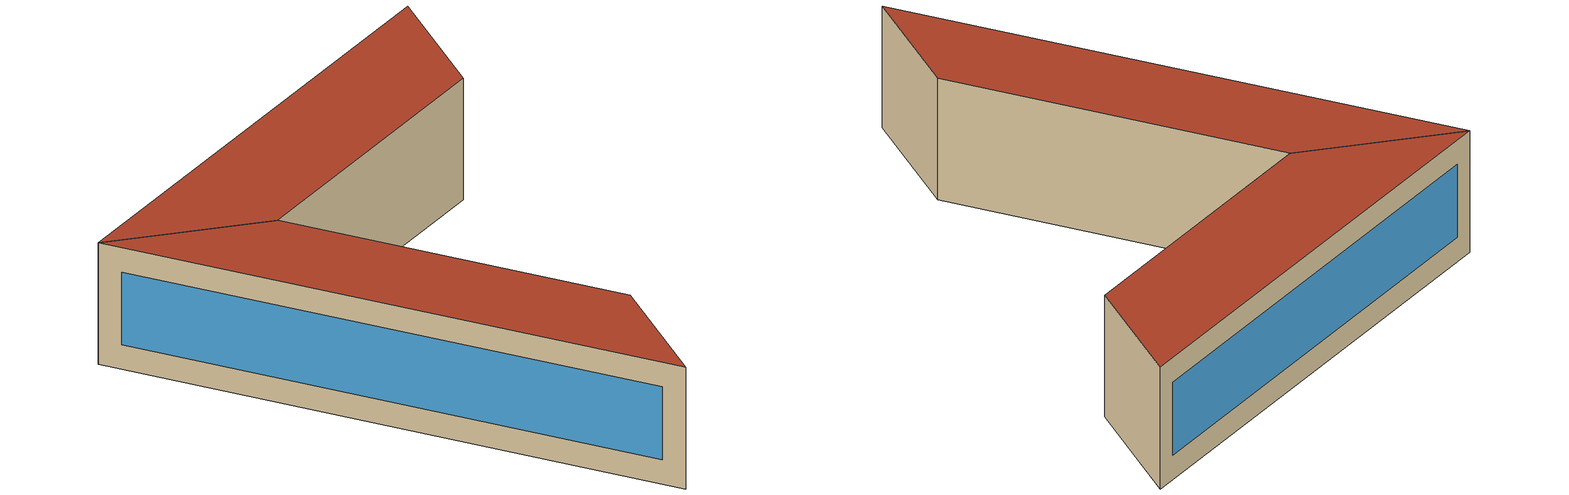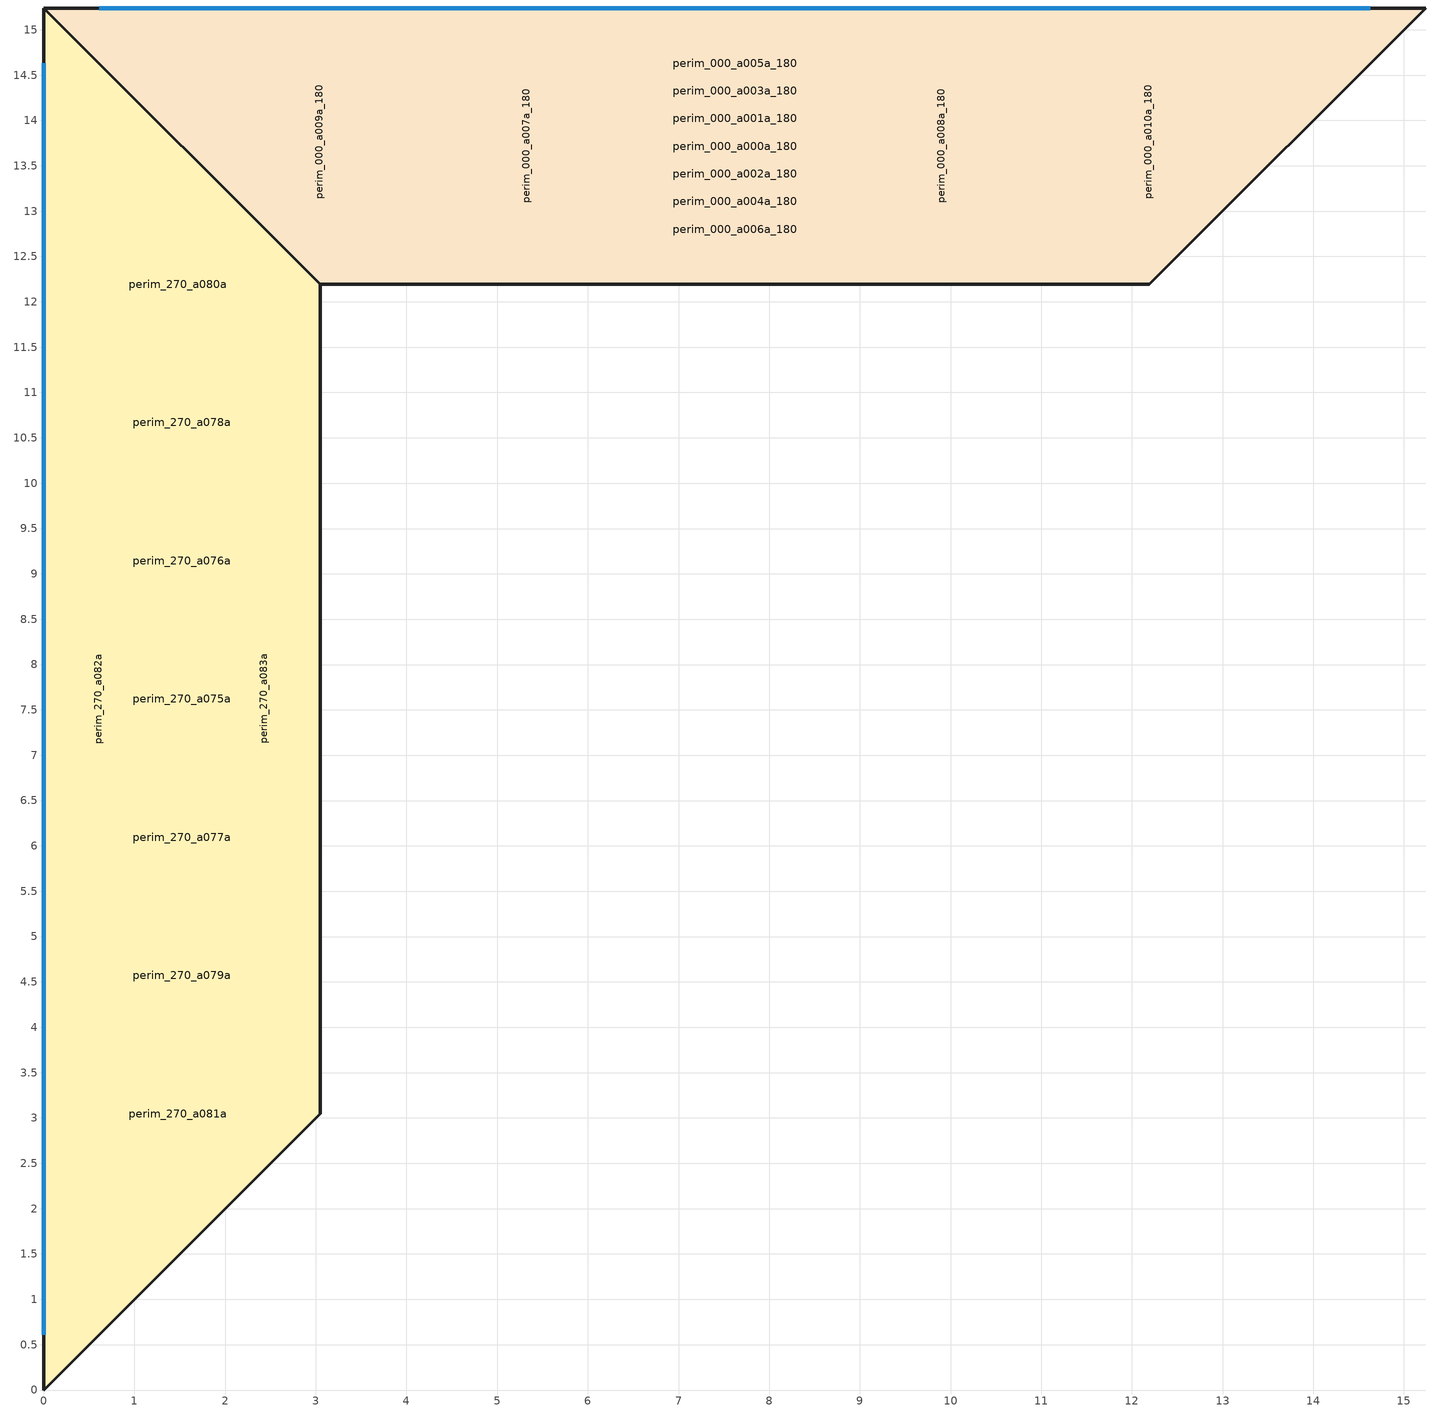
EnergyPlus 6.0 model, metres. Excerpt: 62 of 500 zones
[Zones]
perim_000_a000a_180
 floor ground (Exterior Floor): 15.24,15.24 12.19,12.19 3.05,12.19 0,15.24 z0
 wall outside (Exterior Wall): 3.05,12.19 12.19,12.19 15.24,15.24 0,15.24 3.05,12.19 z0:3.05
 window (Exterior Window): 14.63,15.24 0.61,15.24 z0.61:2.44
 roof outside (Exterior Roof): 12.19,12.19 15.24,15.24 0,15.24 3.05,12.19 z3.05
perim_000_a001a_180
 floor ground (Exterior Floor): 15.24,15.24 12.19,12.19 3.05,12.19 0,15.24 z0
 wall outside (Exterior Wall): 3.05,12.19 12.19,12.19 15.24,15.24 0,15.24 3.05,12.19 z0:3.05
 window (Exterior Window): 14.63,15.24 0.61,15.24 z0.61:2.44
 roof outside (Exterior Roof): 12.19,12.19 15.24,15.24 0,15.24 3.05,12.19 z3.05
perim_000_a002a_180
 floor ground (Exterior Floor): 15.24,15.24 12.19,12.19 3.05,12.19 0,15.24 z0
 wall outside (Exterior Wall): 3.05,12.19 12.19,12.19 15.24,15.24 0,15.24 3.05,12.19 z0:3.05
 window (Exterior Window): 14.63,15.24 0.61,15.24 z0.61:2.44
 roof outside (Exterior Roof): 12.19,12.19 15.24,15.24 0,15.24 3.05,12.19 z3.05
perim_000_a003a_180
 floor ground (Exterior Floor): 15.24,15.24 12.19,12.19 3.05,12.19 0,15.24 z0
 wall outside (Exterior Wall): 3.05,12.19 12.19,12.19 15.24,15.24 0,15.24 3.05,12.19 z0:3.05
 window (Exterior Window): 14.63,15.24 0.61,15.24 z0.61:2.44
 roof outside (Exterior Roof): 12.19,12.19 15.24,15.24 0,15.24 3.05,12.19 z3.05
perim_000_a004a_180
 floor ground (Exterior Floor): 15.24,15.24 12.19,12.19 3.05,12.19 0,15.24 z0
 wall outside (Exterior Wall): 3.05,12.19 12.19,12.19 15.24,15.24 0,15.24 3.05,12.19 z0:3.05
 window (Exterior Window): 14.63,15.24 0.61,15.24 z0.61:2.44
 roof outside (Exterior Roof): 12.19,12.19 15.24,15.24 0,15.24 3.05,12.19 z3.05
perim_000_a005a_180
 floor ground (Exterior Floor): 15.24,15.24 12.19,12.19 3.05,12.19 0,15.24 z0
 wall outside (Exterior Wall): 3.05,12.19 12.19,12.19 15.24,15.24 0,15.24 3.05,12.19 z0:3.05
 window (Exterior Window): 14.63,15.24 0.61,15.24 z0.61:2.44
 roof outside (Exterior Roof): 12.19,12.19 15.24,15.24 0,15.24 3.05,12.19 z3.05
perim_000_a006a_180
 floor ground (Exterior Floor): 15.24,15.24 12.19,12.19 3.05,12.19 0,15.24 z0
 wall outside (Exterior Wall): 3.05,12.19 12.19,12.19 15.24,15.24 0,15.24 3.05,12.19 z0:3.05
 window (Exterior Window): 14.63,15.24 0.61,15.24 z0.61:2.44
 roof outside (Exterior Roof): 12.19,12.19 15.24,15.24 0,15.24 3.05,12.19 z3.05
perim_000_a007a_180
 floor ground (Exterior Floor): 15.24,15.24 12.19,12.19 3.05,12.19 0,15.24 z0
 wall outside (Exterior Wall): 3.05,12.19 12.19,12.19 15.24,15.24 0,15.24 3.05,12.19 z0:3.05
 window (Exterior Window): 14.63,15.24 0.61,15.24 z0.61:2.44
 roof outside (Exterior Roof): 12.19,12.19 15.24,15.24 0,15.24 3.05,12.19 z3.05
perim_000_a008a_180
 floor ground (Exterior Floor): 15.24,15.24 12.19,12.19 3.05,12.19 0,15.24 z0
 wall outside (Exterior Wall): 3.05,12.19 12.19,12.19 15.24,15.24 0,15.24 3.05,12.19 z0:3.05
 window (Exterior Window): 14.63,15.24 0.61,15.24 z0.61:2.44
 roof outside (Exterior Roof): 12.19,12.19 15.24,15.24 0,15.24 3.05,12.19 z3.05
perim_000_a009a_180
 floor ground (Exterior Floor): 15.24,15.24 12.19,12.19 3.05,12.19 0,15.24 z0
 wall outside (Exterior Wall): 3.05,12.19 12.19,12.19 15.24,15.24 0,15.24 3.05,12.19 z0:3.05
 window (Exterior Window): 14.63,15.24 0.61,15.24 z0.61:2.44
 roof outside (Exterior Roof): 12.19,12.19 15.24,15.24 0,15.24 3.05,12.19 z3.05
perim_000_a010a_180
 floor ground (Exterior Floor): 15.24,15.24 12.19,12.19 3.05,12.19 0,15.24 z0
 wall outside (Exterior Wall): 3.05,12.19 12.19,12.19 15.24,15.24 0,15.24 3.05,12.19 z0:3.05
 window (Exterior Window): 14.63,15.24 0.61,15.24 z0.61:2.44
 roof outside (Exterior Roof): 12.19,12.19 15.24,15.24 0,15.24 3.05,12.19 z3.05
perim_000_a011a_180
 floor ground (Exterior Floor): 15.24,15.24 12.19,12.19 3.05,12.19 0,15.24 z0
 wall outside (Exterior Wall): 3.05,12.19 12.19,12.19 15.24,15.24 0,15.24 3.05,12.19 z0:3.05
 window (Exterior Window): 14.63,15.24 0.61,15.24 z0.61:2.44
 roof outside (Exterior Roof): 12.19,12.19 15.24,15.24 0,15.24 3.05,12.19 z3.05
perim_000_a012a_180
 floor ground (Exterior Floor): 15.24,15.24 12.19,12.19 3.05,12.19 0,15.24 z0
 wall outside (Exterior Wall): 3.05,12.19 12.19,12.19 15.24,15.24 0,15.24 3.05,12.19 z0:3.05
 window (Exterior Window): 14.63,15.24 0.61,15.24 z0.61:2.44
 roof outside (Exterior Roof): 12.19,12.19 15.24,15.24 0,15.24 3.05,12.19 z3.05
perim_000_a013a_180
 floor ground (Exterior Floor): 15.24,15.24 12.19,12.19 3.05,12.19 0,15.24 z0
 wall outside (Exterior Wall): 3.05,12.19 12.19,12.19 15.24,15.24 0,15.24 3.05,12.19 z0:3.05
 window (Exterior Window): 14.63,15.24 0.61,15.24 z0.61:2.44
 roof outside (Exterior Roof): 12.19,12.19 15.24,15.24 0,15.24 3.05,12.19 z3.05
perim_000_a014a_180
 floor ground (Exterior Floor): 15.24,15.24 12.19,12.19 3.05,12.19 0,15.24 z0
 wall outside (Exterior Wall): 3.05,12.19 12.19,12.19 15.24,15.24 0,15.24 3.05,12.19 z0:3.05
 window (Exterior Window): 14.63,15.24 0.61,15.24 z0.61:2.44
 roof outside (Exterior Roof): 12.19,12.19 15.24,15.24 0,15.24 3.05,12.19 z3.05
perim_000_a015a_180
 floor ground (Exterior Floor): 15.24,15.24 12.19,12.19 3.05,12.19 0,15.24 z0
 wall outside (Exterior Wall): 3.05,12.19 12.19,12.19 15.24,15.24 0,15.24 3.05,12.19 z0:3.05
 window (Exterior Window): 14.63,15.24 0.61,15.24 z0.61:2.44
 roof outside (Exterior Roof): 12.19,12.19 15.24,15.24 0,15.24 3.05,12.19 z3.05
perim_000_a016a_180
 floor ground (Exterior Floor): 15.24,15.24 12.19,12.19 3.05,12.19 0,15.24 z0
 wall outside (Exterior Wall): 3.05,12.19 12.19,12.19 15.24,15.24 0,15.24 3.05,12.19 z0:3.05
 window (Exterior Window): 14.63,15.24 0.61,15.24 z0.61:2.44
 roof outside (Exterior Roof): 12.19,12.19 15.24,15.24 0,15.24 3.05,12.19 z3.05
perim_000_a017a_180
 floor ground (Exterior Floor): 15.24,15.24 12.19,12.19 3.05,12.19 0,15.24 z0
 wall outside (Exterior Wall): 3.05,12.19 12.19,12.19 15.24,15.24 0,15.24 3.05,12.19 z0:3.05
 window (Exterior Window): 14.63,15.24 0.61,15.24 z0.61:2.44
 roof outside (Exterior Roof): 12.19,12.19 15.24,15.24 0,15.24 3.05,12.19 z3.05
perim_000_a018a_180
 floor ground (Exterior Floor): 15.24,15.24 12.19,12.19 3.05,12.19 0,15.24 z0
 wall outside (Exterior Wall): 3.05,12.19 12.19,12.19 15.24,15.24 0,15.24 3.05,12.19 z0:3.05
 window (Exterior Window): 14.63,15.24 0.61,15.24 z0.61:2.44
 roof outside (Exterior Roof): 12.19,12.19 15.24,15.24 0,15.24 3.05,12.19 z3.05
perim_000_a019a_180
 floor ground (Exterior Floor): 15.24,15.24 12.19,12.19 3.05,12.19 0,15.24 z0
 wall outside (Exterior Wall): 3.05,12.19 12.19,12.19 15.24,15.24 0,15.24 3.05,12.19 z0:3.05
 window (Exterior Window): 14.63,15.24 0.61,15.24 z0.61:2.44
 roof outside (Exterior Roof): 12.19,12.19 15.24,15.24 0,15.24 3.05,12.19 z3.05
perim_000_a020a_180
 floor ground (Exterior Floor): 15.24,15.24 12.19,12.19 3.05,12.19 0,15.24 z0
 wall outside (Exterior Wall): 3.05,12.19 12.19,12.19 15.24,15.24 0,15.24 3.05,12.19 z0:3.05
 window (Exterior Window): 14.63,15.24 0.61,15.24 z0.61:2.44
 roof outside (Exterior Roof): 12.19,12.19 15.24,15.24 0,15.24 3.05,12.19 z3.05
perim_000_a021a_180
 floor ground (Exterior Floor): 15.24,15.24 12.19,12.19 3.05,12.19 0,15.24 z0
 wall outside (Exterior Wall): 3.05,12.19 12.19,12.19 15.24,15.24 0,15.24 3.05,12.19 z0:3.05
 window (Exterior Window): 14.63,15.24 0.61,15.24 z0.61:2.44
 roof outside (Exterior Roof): 12.19,12.19 15.24,15.24 0,15.24 3.05,12.19 z3.05
perim_000_a022a_180
 floor ground (Exterior Floor): 15.24,15.24 12.19,12.19 3.05,12.19 0,15.24 z0
 wall outside (Exterior Wall): 3.05,12.19 12.19,12.19 15.24,15.24 0,15.24 3.05,12.19 z0:3.05
 window (Exterior Window): 14.63,15.24 0.61,15.24 z0.61:2.44
 roof outside (Exterior Roof): 12.19,12.19 15.24,15.24 0,15.24 3.05,12.19 z3.05
perim_000_a023a_180
 floor ground (Exterior Floor): 15.24,15.24 12.19,12.19 3.05,12.19 0,15.24 z0
 wall outside (Exterior Wall): 3.05,12.19 12.19,12.19 15.24,15.24 0,15.24 3.05,12.19 z0:3.05
 window (Exterior Window): 14.63,15.24 0.61,15.24 z0.61:2.44
 roof outside (Exterior Roof): 12.19,12.19 15.24,15.24 0,15.24 3.05,12.19 z3.05
perim_000_a024a_180
 floor ground (Exterior Floor): 15.24,15.24 12.19,12.19 3.05,12.19 0,15.24 z0
 wall outside (Exterior Wall): 3.05,12.19 12.19,12.19 15.24,15.24 0,15.24 3.05,12.19 z0:3.05
 window (Exterior Window): 14.63,15.24 0.61,15.24 z0.61:2.44
 roof outside (Exterior Roof): 12.19,12.19 15.24,15.24 0,15.24 3.05,12.19 z3.05
perim_000_a025a_180
 floor ground (Exterior Floor): 15.24,15.24 12.19,12.19 3.05,12.19 0,15.24 z0
 wall outside (Exterior Wall): 3.05,12.19 12.19,12.19 15.24,15.24 0,15.24 3.05,12.19 z0:3.05
 window (Exterior Window): 14.63,15.24 0.61,15.24 z0.61:2.44
 roof outside (Exterior Roof): 12.19,12.19 15.24,15.24 0,15.24 3.05,12.19 z3.05
perim_000_a026a_180
 floor ground (Exterior Floor): 15.24,15.24 12.19,12.19 3.05,12.19 0,15.24 z0
 wall outside (Exterior Wall): 3.05,12.19 12.19,12.19 15.24,15.24 0,15.24 3.05,12.19 z0:3.05
 window (Exterior Window): 14.63,15.24 0.61,15.24 z0.61:2.44
 roof outside (Exterior Roof): 12.19,12.19 15.24,15.24 0,15.24 3.05,12.19 z3.05
perim_000_a027a_180
 floor ground (Exterior Floor): 15.24,15.24 12.19,12.19 3.05,12.19 0,15.24 z0
 wall outside (Exterior Wall): 3.05,12.19 12.19,12.19 15.24,15.24 0,15.24 3.05,12.19 z0:3.05
 window (Exterior Window): 14.63,15.24 0.61,15.24 z0.61:2.44
 roof outside (Exterior Roof): 12.19,12.19 15.24,15.24 0,15.24 3.05,12.19 z3.05
perim_000_a028a_180
 floor ground (Exterior Floor): 15.24,15.24 12.19,12.19 3.05,12.19 0,15.24 z0
 wall outside (Exterior Wall): 3.05,12.19 12.19,12.19 15.24,15.24 0,15.24 3.05,12.19 z0:3.05
 window (Exterior Window): 14.63,15.24 0.61,15.24 z0.61:2.44
 roof outside (Exterior Roof): 12.19,12.19 15.24,15.24 0,15.24 3.05,12.19 z3.05
perim_000_a029a_180
 floor ground (Exterior Floor): 15.24,15.24 12.19,12.19 3.05,12.19 0,15.24 z0
 wall outside (Exterior Wall): 3.05,12.19 12.19,12.19 15.24,15.24 0,15.24 3.05,12.19 z0:3.05
 window (Exterior Window): 14.63,15.24 0.61,15.24 z0.61:2.44
 roof outside (Exterior Roof): 12.19,12.19 15.24,15.24 0,15.24 3.05,12.19 z3.05
perim_000_a030a_180
 floor ground (Exterior Floor): 15.24,15.24 12.19,12.19 3.05,12.19 0,15.24 z0
 wall outside (Exterior Wall): 3.05,12.19 12.19,12.19 15.24,15.24 0,15.24 3.05,12.19 z0:3.05
 window (Exterior Window): 14.63,15.24 0.61,15.24 z0.61:2.44
 roof outside (Exterior Roof): 12.19,12.19 15.24,15.24 0,15.24 3.05,12.19 z3.05
perim_000_a031a_180
 floor ground (Exterior Floor): 15.24,15.24 12.19,12.19 3.05,12.19 0,15.24 z0
 wall outside (Exterior Wall): 3.05,12.19 12.19,12.19 15.24,15.24 0,15.24 3.05,12.19 z0:3.05
 window (Exterior Window): 14.63,15.24 0.61,15.24 z0.61:2.44
 roof outside (Exterior Roof): 12.19,12.19 15.24,15.24 0,15.24 3.05,12.19 z3.05
perim_000_a032a_180
 floor ground (Exterior Floor): 15.24,15.24 12.19,12.19 3.05,12.19 0,15.24 z0
 wall outside (Exterior Wall): 3.05,12.19 12.19,12.19 15.24,15.24 0,15.24 3.05,12.19 z0:3.05
 window (Exterior Window): 14.63,15.24 0.61,15.24 z0.61:2.44
 roof outside (Exterior Roof): 12.19,12.19 15.24,15.24 0,15.24 3.05,12.19 z3.05
perim_000_a033a_180
 floor ground (Exterior Floor): 15.24,15.24 12.19,12.19 3.05,12.19 0,15.24 z0
 wall outside (Exterior Wall): 3.05,12.19 12.19,12.19 15.24,15.24 0,15.24 3.05,12.19 z0:3.05
 window (Exterior Window): 14.63,15.24 0.61,15.24 z0.61:2.44
 roof outside (Exterior Roof): 12.19,12.19 15.24,15.24 0,15.24 3.05,12.19 z3.05
perim_000_a034a_180
 floor ground (Exterior Floor): 15.24,15.24 12.19,12.19 3.05,12.19 0,15.24 z0
 wall outside (Exterior Wall): 3.05,12.19 12.19,12.19 15.24,15.24 0,15.24 3.05,12.19 z0:3.05
 window (Exterior Window): 14.63,15.24 0.61,15.24 z0.61:2.44
 roof outside (Exterior Roof): 12.19,12.19 15.24,15.24 0,15.24 3.05,12.19 z3.05
perim_000_a035a_180
 floor ground (Exterior Floor): 15.24,15.24 12.19,12.19 3.05,12.19 0,15.24 z0
 wall outside (Exterior Wall): 3.05,12.19 12.19,12.19 15.24,15.24 0,15.24 3.05,12.19 z0:3.05
 window (Exterior Window): 14.63,15.24 0.61,15.24 z0.61:2.44
 roof outside (Exterior Roof): 12.19,12.19 15.24,15.24 0,15.24 3.05,12.19 z3.05
perim_000_a036a_180
 floor ground (Exterior Floor): 15.24,15.24 12.19,12.19 3.05,12.19 0,15.24 z0
 wall outside (Exterior Wall): 3.05,12.19 12.19,12.19 15.24,15.24 0,15.24 3.05,12.19 z0:3.05
 window (Exterior Window): 14.63,15.24 0.61,15.24 z0.61:2.44
 roof outside (Exterior Roof): 12.19,12.19 15.24,15.24 0,15.24 3.05,12.19 z3.05
perim_270_a075a
 floor ground (Exterior Floor): 0,15.24 3.05,12.19 3.05,3.05 0,0 z0
 wall outside (Exterior Wall): 0,0 3.05,3.05 3.05,12.19 0,15.24 0,0 z0:3.05
 window (Exterior Window): 0,14.63 0,0.61 z0.61:2.44
 roof outside (Exterior Roof): 0,0 3.05,3.05 3.05,12.19 0,15.24 z3.05
perim_270_a076a
 floor ground (Exterior Floor): 0,15.24 3.05,12.19 3.05,3.05 0,0 z0
 wall outside (Exterior Wall): 0,0 3.05,3.05 3.05,12.19 0,15.24 0,0 z0:3.05
 window (Exterior Window): 0,14.63 0,0.61 z0.61:2.44
 roof outside (Exterior Roof): 0,0 3.05,3.05 3.05,12.19 0,15.24 z3.05
perim_270_a077a
 floor ground (Exterior Floor): 0,15.24 3.05,12.19 3.05,3.05 0,0 z0
 wall outside (Exterior Wall): 0,0 3.05,3.05 3.05,12.19 0,15.24 0,0 z0:3.05
 window (Exterior Window): 0,14.63 0,0.61 z0.61:2.44
 roof outside (Exterior Roof): 0,0 3.05,3.05 3.05,12.19 0,15.24 z3.05
perim_270_a078a
 floor ground (Exterior Floor): 0,15.24 3.05,12.19 3.05,3.05 0,0 z0
 wall outside (Exterior Wall): 0,0 3.05,3.05 3.05,12.19 0,15.24 0,0 z0:3.05
 window (Exterior Window): 0,14.63 0,0.61 z0.61:2.44
 roof outside (Exterior Roof): 0,0 3.05,3.05 3.05,12.19 0,15.24 z3.05
perim_270_a079a
 floor ground (Exterior Floor): 0,15.24 3.05,12.19 3.05,3.05 0,0 z0
 wall outside (Exterior Wall): 0,0 3.05,3.05 3.05,12.19 0,15.24 0,0 z0:3.05
 window (Exterior Window): 0,14.63 0,0.61 z0.61:2.44
 roof outside (Exterior Roof): 0,0 3.05,3.05 3.05,12.19 0,15.24 z3.05
perim_270_a080a
 floor ground (Exterior Floor): 0,15.24 3.05,12.19 3.05,3.05 0,0 z0
 wall outside (Exterior Wall): 0,0 3.05,3.05 3.05,12.19 0,15.24 0,0 z0:3.05
 window (Exterior Window): 0,14.63 0,0.61 z0.61:2.44
 roof outside (Exterior Roof): 0,0 3.05,3.05 3.05,12.19 0,15.24 z3.05
perim_270_a081a
 floor ground (Exterior Floor): 0,15.24 3.05,12.19 3.05,3.05 0,0 z0
 wall outside (Exterior Wall): 0,0 3.05,3.05 3.05,12.19 0,15.24 0,0 z0:3.05
 window (Exterior Window): 0,14.63 0,0.61 z0.61:2.44
 roof outside (Exterior Roof): 0,0 3.05,3.05 3.05,12.19 0,15.24 z3.05
perim_270_a082a
 floor ground (Exterior Floor): 0,15.24 3.05,12.19 3.05,3.05 0,0 z0
 wall outside (Exterior Wall): 0,0 3.05,3.05 3.05,12.19 0,15.24 0,0 z0:3.05
 window (Exterior Window): 0,14.63 0,0.61 z0.61:2.44
 roof outside (Exterior Roof): 0,0 3.05,3.05 3.05,12.19 0,15.24 z3.05
perim_270_a083a
 floor ground (Exterior Floor): 0,15.24 3.05,12.19 3.05,3.05 0,0 z0
 wall outside (Exterior Wall): 0,0 3.05,3.05 3.05,12.19 0,15.24 0,0 z0:3.05
 window (Exterior Window): 0,14.63 0,0.61 z0.61:2.44
 roof outside (Exterior Roof): 0,0 3.05,3.05 3.05,12.19 0,15.24 z3.05
perim_270_a084a
 floor ground (Exterior Floor): 0,15.24 3.05,12.19 3.05,3.05 0,0 z0
 wall outside (Exterior Wall): 0,0 3.05,3.05 3.05,12.19 0,15.24 0,0 z0:3.05
 window (Exterior Window): 0,14.63 0,0.61 z0.61:2.44
 roof outside (Exterior Roof): 0,0 3.05,3.05 3.05,12.19 0,15.24 z3.05
perim_270_a085a
 floor ground (Exterior Floor): 0,15.24 3.05,12.19 3.05,3.05 0,0 z0
 wall outside (Exterior Wall): 0,0 3.05,3.05 3.05,12.19 0,15.24 0,0 z0:3.05
 window (Exterior Window): 0,14.63 0,0.61 z0.61:2.44
 roof outside (Exterior Roof): 0,0 3.05,3.05 3.05,12.19 0,15.24 z3.05
perim_270_a086a
 floor ground (Exterior Floor): 0,15.24 3.05,12.19 3.05,3.05 0,0 z0
 wall outside (Exterior Wall): 0,0 3.05,3.05 3.05,12.19 0,15.24 0,0 z0:3.05
 window (Exterior Window): 0,14.63 0,0.61 z0.61:2.44
 roof outside (Exterior Roof): 0,0 3.05,3.05 3.05,12.19 0,15.24 z3.05
perim_270_a087a
 floor ground (Exterior Floor): 0,15.24 3.05,12.19 3.05,3.05 0,0 z0
 wall outside (Exterior Wall): 0,0 3.05,3.05 3.05,12.19 0,15.24 0,0 z0:3.05
 window (Exterior Window): 0,14.63 0,0.61 z0.61:2.44
 roof outside (Exterior Roof): 0,0 3.05,3.05 3.05,12.19 0,15.24 z3.05
perim_270_a088a
 floor ground (Exterior Floor): 0,15.24 3.05,12.19 3.05,3.05 0,0 z0
 wall outside (Exterior Wall): 0,0 3.05,3.05 3.05,12.19 0,15.24 0,0 z0:3.05
 window (Exterior Window): 0,14.63 0,0.61 z0.61:2.44
 roof outside (Exterior Roof): 0,0 3.05,3.05 3.05,12.19 0,15.24 z3.05
perim_270_a089a
 floor ground (Exterior Floor): 0,15.24 3.05,12.19 3.05,3.05 0,0 z0
 wall outside (Exterior Wall): 0,0 3.05,3.05 3.05,12.19 0,15.24 0,0 z0:3.05
 window (Exterior Window): 0,14.63 0,0.61 z0.61:2.44
 roof outside (Exterior Roof): 0,0 3.05,3.05 3.05,12.19 0,15.24 z3.05
perim_270_a090a
 floor ground (Exterior Floor): 0,15.24 3.05,12.19 3.05,3.05 0,0 z0
 wall outside (Exterior Wall): 0,0 3.05,3.05 3.05,12.19 0,15.24 0,0 z0:3.05
 window (Exterior Window): 0,14.63 0,0.61 z0.61:2.44
 roof outside (Exterior Roof): 0,0 3.05,3.05 3.05,12.19 0,15.24 z3.05
perim_270_a091a
 floor ground (Exterior Floor): 0,15.24 3.05,12.19 3.05,3.05 0,0 z0
 wall outside (Exterior Wall): 0,0 3.05,3.05 3.05,12.19 0,15.24 0,0 z0:3.05
 window (Exterior Window): 0,14.63 0,0.61 z0.61:2.44
 roof outside (Exterior Roof): 0,0 3.05,3.05 3.05,12.19 0,15.24 z3.05
perim_270_a092a
 floor ground (Exterior Floor): 0,15.24 3.05,12.19 3.05,3.05 0,0 z0
 wall outside (Exterior Wall): 0,0 3.05,3.05 3.05,12.19 0,15.24 0,0 z0:3.05
 window (Exterior Window): 0,14.63 0,0.61 z0.61:2.44
 roof outside (Exterior Roof): 0,0 3.05,3.05 3.05,12.19 0,15.24 z3.05
perim_270_a093a
 floor ground (Exterior Floor): 0,15.24 3.05,12.19 3.05,3.05 0,0 z0
 wall outside (Exterior Wall): 0,0 3.05,3.05 3.05,12.19 0,15.24 0,0 z0:3.05
 window (Exterior Window): 0,14.63 0,0.61 z0.61:2.44
 roof outside (Exterior Roof): 0,0 3.05,3.05 3.05,12.19 0,15.24 z3.05
perim_270_a094a
 floor ground (Exterior Floor): 0,15.24 3.05,12.19 3.05,3.05 0,0 z0
 wall outside (Exterior Wall): 0,0 3.05,3.05 3.05,12.19 0,15.24 0,0 z0:3.05
 window (Exterior Window): 0,14.63 0,0.61 z0.61:2.44
 roof outside (Exterior Roof): 0,0 3.05,3.05 3.05,12.19 0,15.24 z3.05
perim_270_a095a
 floor ground (Exterior Floor): 0,15.24 3.05,12.19 3.05,3.05 0,0 z0
 wall outside (Exterior Wall): 0,0 3.05,3.05 3.05,12.19 0,15.24 0,0 z0:3.05
 window (Exterior Window): 0,14.63 0,0.61 z0.61:2.44
 roof outside (Exterior Roof): 0,0 3.05,3.05 3.05,12.19 0,15.24 z3.05
perim_270_a096a
 floor ground (Exterior Floor): 0,15.24 3.05,12.19 3.05,3.05 0,0 z0
 wall outside (Exterior Wall): 0,0 3.05,3.05 3.05,12.19 0,15.24 0,0 z0:3.05
 window (Exterior Window): 0,14.63 0,0.61 z0.61:2.44
 roof outside (Exterior Roof): 0,0 3.05,3.05 3.05,12.19 0,15.24 z3.05
perim_270_a097a
 floor ground (Exterior Floor): 0,15.24 3.05,12.19 3.05,3.05 0,0 z0
 wall outside (Exterior Wall): 0,0 3.05,3.05 3.05,12.19 0,15.24 0,0 z0:3.05
 window (Exterior Window): 0,14.63 0,0.61 z0.61:2.44
 roof outside (Exterior Roof): 0,0 3.05,3.05 3.05,12.19 0,15.24 z3.05
perim_270_a098a
 floor ground (Exterior Floor): 0,15.24 3.05,12.19 3.05,3.05 0,0 z0
 wall outside (Exterior Wall): 0,0 3.05,3.05 3.05,12.19 0,15.24 0,0 z0:3.05
 window (Exterior Window): 0,14.63 0,0.61 z0.61:2.44
 roof outside (Exterior Roof): 0,0 3.05,3.05 3.05,12.19 0,15.24 z3.05
perim_270_a099a
 floor ground (Exterior Floor): 0,15.24 3.05,12.19 3.05,3.05 0,0 z0
 wall outside (Exterior Wall): 0,0 3.05,3.05 3.05,12.19 0,15.24 0,0 z0:3.05
 window (Exterior Window): 0,14.63 0,0.61 z0.61:2.44
 roof outside (Exterior Roof): 0,0 3.05,3.05 3.05,12.19 0,15.24 z3.05
[Building]
increase zone count test: North Axis {deg}=-0; Terrain=CITY; Loads Convergence Tolerance Value=0.04; Temperature Convergence Tolerance Value {deltaC}=0.4; Solar Distribution=FULLINTERIORANDEXTERIOR; Maximum Number of Warmup Days=25
[Site:Location]
Site:Location {fe7555c4-f0c3-4fda-930d-e99a9caff5f8}: 0, 0, 0, 0
[Material]
Name | Roughness | Thickness {m} | Conductivity {W/m-K} | Density {kg/m3} | Specific Heat {J/kg-K}
G01a 19mm gypsum board | MediumSmooth | 0.019 | 0.16 | 800 | 1090
F16 Acoustic tile | MediumSmooth | 0.0191 | 0.06 | 368 | 590
M01 100mm brick | MediumRough | 0.1016 | 0.89 | 1920 | 790
I02 50mm insulation board | MediumRough | 0.0508 | 0.03 | 43 | 1210
M15 200mm heavyweight concrete | MediumRough | 0.2032 | 1.95 | 2240 | 900
M11 100mm lightweight concrete | MediumRough | 0.1016 | 0.53 | 1280 | 840
[Material:AirGap]
Name | Thermal Resistance {m2-K/W}
F05 Ceiling air space resistance | 0.18
F04 Wall air space resistance | 0.15
[WindowMaterial:Glazing]
Clear 3mm: Optical Data Type=SpectralAverage; Thickness {m}=0.003; Solar Transmittance at Normal Incidence=0.837; Front Side Solar Reflectance at Normal Incidence=0.075; Back Side Solar Reflectance at Normal Incidence=0.075; Visible Transmittance at Normal Incidence=0.898; Front Side Visible Reflectance at Normal Incidence=0.081; Back Side Visible Reflectance at Normal Incidence=0.081; Infrared Transmittance at Normal Incidence=0; Front Side Infrared Hemispherical Emissivity=0.84; Back Side Infrared Hemispherical Emissivity=0.84; Conductivity {W/m-K}=0.9
[WindowMaterial:Gas]
Air 13mm: Gas Type=Air; Thickness {m}=0.0127
[Construction]
Exterior Roof: M11 100mm lightweight concrete, F05 Ceiling air space resistance, F16 Acoustic tile
Exterior Wall: M01 100mm brick, M15 200mm heavyweight concrete, I02 50mm insulation board, F04 Wall air space resistance, G01a 19mm gypsum board
Exterior Window: Clear 3mm, Air 13mm, Clear 3mm
Exterior Floor: I02 50mm insulation board, M15 200mm heavyweight concrete
[Zone]
perim_000_a000a_180; perim_000_a001a_180; perim_000_a002a_180; perim_000_a003a_180; perim_000_a004a_180; perim_000_a005a_180; perim_000_a006a_180; perim_000_a007a_180; perim_000_a008a_180; perim_000_a009a_180; perim_000_a010a_180; perim_000_a011a_180; perim_000_a012a_180; perim_000_a013a_180; perim_000_a014a_180; perim_000_a015a_180; perim_000_a016a_180; perim_000_a017a_180; perim_000_a018a_180; perim_000_a019a_180; perim_000_a020a_180; perim_000_a021a_180; perim_000_a022a_180; perim_000_a023a_180; perim_000_a024a_180; perim_000_a025a_180; perim_000_a026a_180; perim_000_a027a_180; perim_000_a028a_180; perim_000_a029a_180; perim_000_a030a_180; perim_000_a031a_180; perim_000_a032a_180; perim_000_a033a_180; perim_000_a034a_180; perim_000_a035a_180; perim_000_a036a_180: -0, 3.048, 12.192, 0, , 1
perim_270_a075a; perim_270_a076a; perim_270_a077a; perim_270_a078a; perim_270_a079a; perim_270_a080a; perim_270_a081a; perim_270_a082a; perim_270_a083a; perim_270_a084a; perim_270_a085a; perim_270_a086a; perim_270_a087a; perim_270_a088a; perim_270_a089a; perim_270_a090a; perim_270_a091a; perim_270_a092a; perim_270_a093a; perim_270_a094a; perim_270_a095a; perim_270_a096a; perim_270_a097a; perim_270_a098a; perim_270_a099a: -0, 0, 0, 0, , 1
